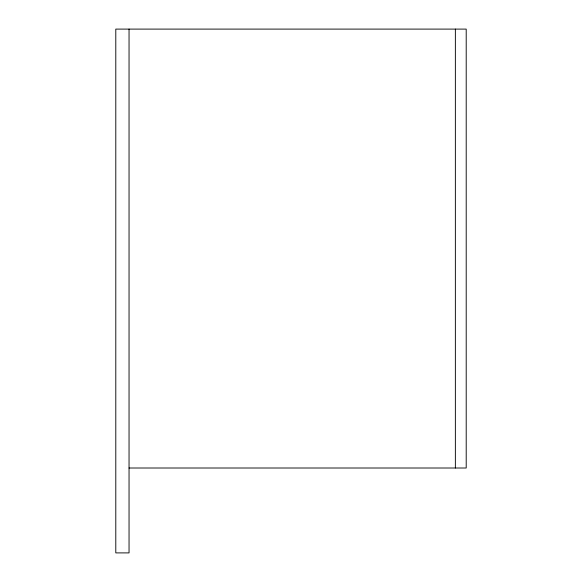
<?xml version="1.0" encoding="UTF-8"?>
<svg xmlns="http://www.w3.org/2000/svg" width="582" height="582" viewBox="0 0 582 582"><rect width="100%" height="100%" fill="white"/><g stroke="black" fill="none" stroke-linecap="round" stroke-linejoin="round"><path stroke-width="0.87" d="M129.044 468.008L466.204 468.008L466.204 29.1L115.796 29.1L115.796 552.9L129.044 552.9L129.044 29.1M455.364 29.1L455.364 468.008"/></g></svg>
